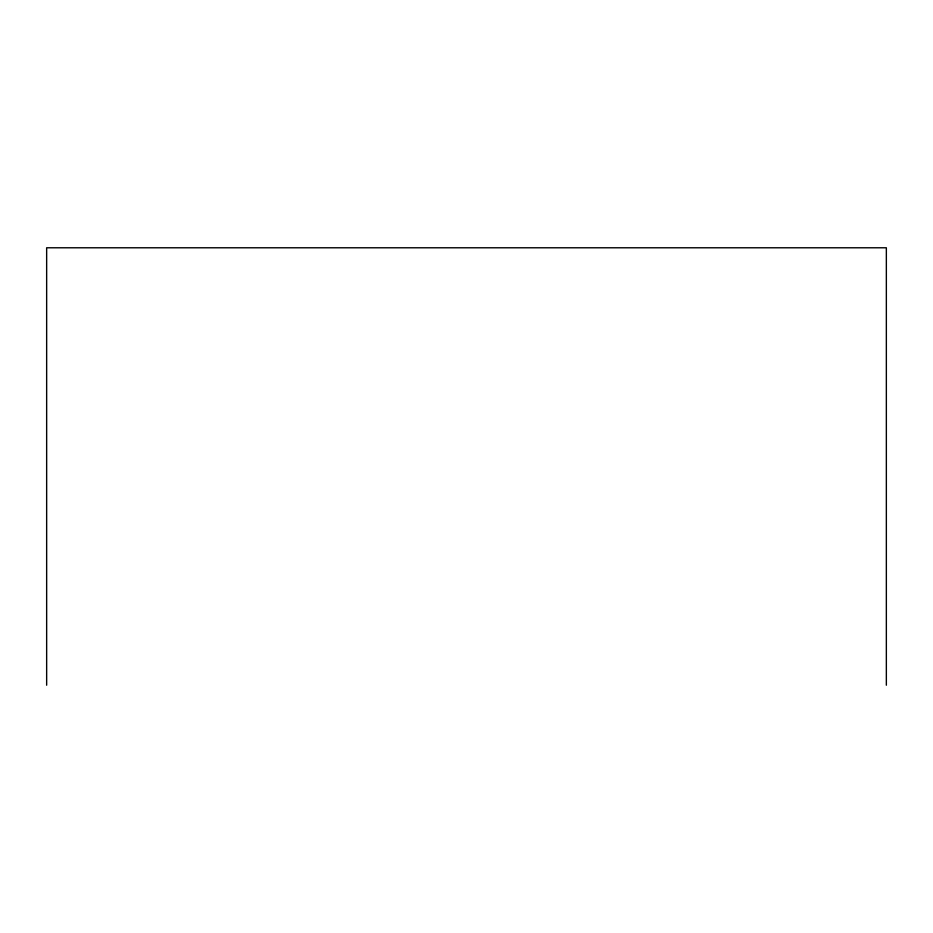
<?xml version="1.0" encoding="UTF-8"?>
<svg xmlns="http://www.w3.org/2000/svg" width="933" height="933" viewBox="0 0 933 933"><rect width="100%" height="100%" fill="white"/><g stroke="black" fill="none" stroke-linecap="round" stroke-linejoin="round"><path stroke-width="1.4" d="M886.35 685.219L886.35 247.781L46.65 247.781L46.65 685.219"/></g></svg>
